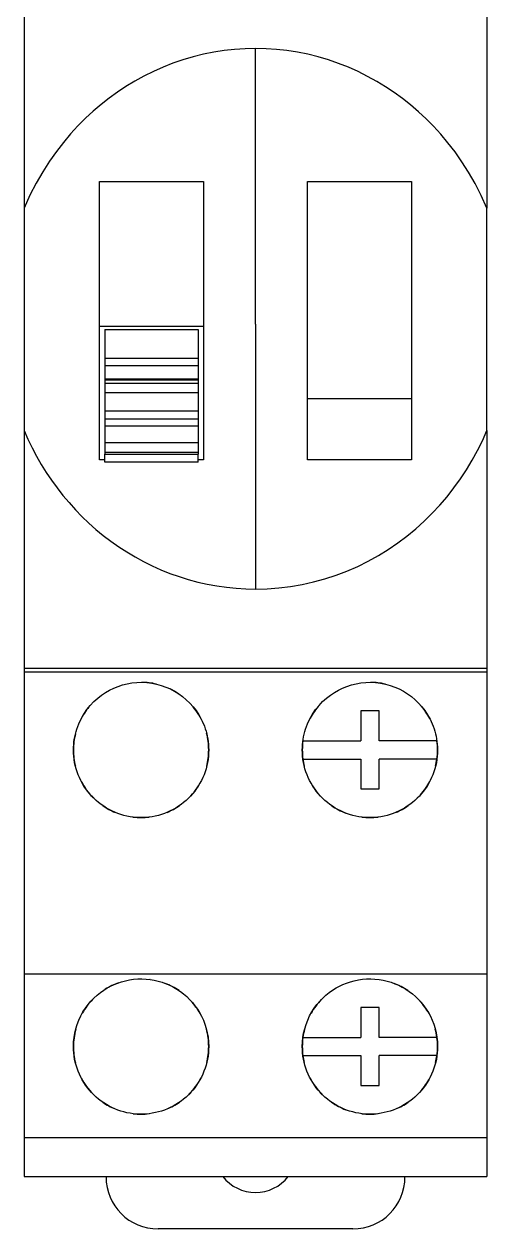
# Model space of a CAD drawing. Header units: millimetres. Extents: x 3609 to 5941, y 2453 to 3731.
# Drawn here: x 5881.61 to 5898.66, y 3348.14 to 3392.49 of the extents above; entities that cross this region are included whole.
import ezdxf

# ---------------------------------------------------------------- set-up
doc = ezdxf.new("R2010")
doc.units = ezdxf.units.MM

msp = doc.modelspace()

# ---------------------------------------------------------------- linework, layer by layer
for p, q in [((5881.61, 3393.686), (5881.61, 3385.717)), ((5898.658, 3393.686), (5898.658, 3385.717)), ((5887.836, 3391.286), (5887.461, 3391.176)), ((5888.217, 3391.38), (5887.836, 3391.286)), ((5888.599, 3391.457), (5888.217, 3391.38)), ((5888.983, 3391.517), (5888.599, 3391.457)), ((5889.366, 3391.559), (5888.983, 3391.517)), ((5889.749, 3391.584), (5889.366, 3391.559)), ((5890.134, 3391.593), (5889.749, 3391.584)), ((5890.521, 3391.584), (5890.134, 3391.593)), ((5890.134, 3381.444), (5890.134, 3391.593)), ((5890.907, 3391.559), (5890.521, 3391.584)), ((5891.292, 3391.516), (5890.907, 3391.559)), ((5891.678, 3391.456), (5891.292, 3391.516)), ((5892.062, 3391.378), (5891.678, 3391.456)), ((5892.445, 3391.283), (5892.062, 3391.378)), ((5892.822, 3391.171), (5892.445, 3391.283)), ((5886.728, 3390.906), (5886.372, 3390.749)), ((5887.091, 3391.049), (5886.728, 3390.906)), ((5887.461, 3391.176), (5887.091, 3391.049)), ((5893.194, 3391.043), (5892.822, 3391.171)), ((5893.558, 3390.899), (5893.194, 3391.043)), ((5893.915, 3390.74), (5893.558, 3390.899)), ((5885.689, 3390.392), (5885.362, 3390.194)), ((5886.026, 3390.577), (5885.689, 3390.392)), ((5886.372, 3390.749), (5886.026, 3390.577)), ((5894.262, 3390.567), (5893.915, 3390.74)), ((5894.6, 3390.38), (5894.262, 3390.567)), ((5894.927, 3390.181), (5894.6, 3390.38)), ((5885.046, 3389.985), (5884.741, 3389.764)), ((5885.362, 3390.194), (5885.046, 3389.985)), ((5895.244, 3389.97), (5894.927, 3390.181)), ((5895.55, 3389.748), (5895.244, 3389.97)), ((5884.444, 3389.531), (5884.155, 3389.285)), ((5884.741, 3389.764), (5884.444, 3389.531)), ((5895.846, 3389.513), (5895.55, 3389.748)), ((5896.134, 3389.266), (5895.846, 3389.513)), ((5883.873, 3389.024), (5883.596, 3388.747)), ((5884.155, 3389.285), (5883.873, 3389.024)), ((5896.415, 3389.004), (5896.134, 3389.266)), ((5896.69, 3388.727), (5896.415, 3389.004)), ((5883.596, 3388.747), (5883.326, 3388.452)), ((5896.96, 3388.432), (5896.69, 3388.727)), ((5883.059, 3388.137), (5882.799, 3387.801)), ((5883.326, 3388.452), (5883.059, 3388.137)), ((5897.224, 3388.118), (5896.96, 3388.432)), ((5897.483, 3387.782), (5897.224, 3388.118)), ((5882.799, 3387.801), (5882.544, 3387.44)), ((5897.736, 3387.423), (5897.483, 3387.782)), ((5882.544, 3387.44), (5882.295, 3387.052)), ((5897.982, 3387.038), (5897.736, 3387.423)), ((5882.295, 3387.052), (5882.055, 3386.636)), ((5898.219, 3386.626), (5897.982, 3387.038)), ((5882.055, 3386.636), (5881.826, 3386.191)), ((5884.388, 3376.447), (5884.388, 3386.695)), ((5884.388, 3386.695), (5888.219, 3386.695)), ((5888.219, 3386.695), (5888.219, 3376.447)), ((5892.049, 3376.447), (5892.049, 3386.695)), ((5892.049, 3386.695), (5895.88, 3386.695)), ((5895.88, 3386.695), (5895.88, 3376.447)), ((5898.445, 3386.185), (5898.219, 3386.626)), ((5881.826, 3386.191), (5881.61, 3385.717)), ((5898.658, 3385.717), (5898.445, 3386.185)), ((5881.61, 3385.717), (5881.61, 3377.524)), ((5898.658, 3377.524), (5898.658, 3385.717)), ((5884.388, 3381.365), (5888.219, 3381.365)), ((5884.579, 3381.247), (5888.027, 3381.247)), ((5884.579, 3381.247), (5884.579, 3381.204)), ((5884.579, 3381.204), (5884.579, 3381.161)), ((5884.579, 3381.161), (5884.579, 3381.118)), ((5884.579, 3381.118), (5884.579, 3381.075)), ((5884.579, 3381.075), (5884.579, 3381.032)), ((5884.579, 3381.032), (5884.579, 3380.989)), ((5888.027, 3381.247), (5888.027, 3381.204)), ((5888.027, 3381.204), (5888.027, 3381.161)), ((5888.027, 3381.161), (5888.027, 3381.118)), ((5888.027, 3381.118), (5888.027, 3381.075)), ((5888.027, 3381.075), (5888.027, 3381.032)), ((5888.027, 3381.032), (5888.027, 3380.989)), ((5890.134, 3381.444), (5890.134, 3371.691)), ((5884.579, 3380.989), (5884.579, 3380.947)), ((5884.579, 3380.947), (5884.579, 3380.905)), ((5884.579, 3380.905), (5884.579, 3380.863)), ((5884.579, 3380.863), (5884.579, 3380.822)), ((5884.579, 3380.822), (5884.579, 3380.782)), ((5884.579, 3380.782), (5884.579, 3380.743)), ((5884.579, 3380.743), (5884.579, 3380.704)), ((5884.579, 3380.704), (5884.579, 3380.666)), ((5884.579, 3380.666), (5884.579, 3380.629)), ((5884.579, 3380.629), (5884.579, 3380.594)), ((5884.579, 3380.594), (5884.579, 3380.559)), ((5888.027, 3380.989), (5888.027, 3380.947)), ((5888.027, 3380.947), (5888.027, 3380.905)), ((5888.027, 3380.905), (5888.027, 3380.863)), ((5888.027, 3380.863), (5888.027, 3380.822)), ((5888.027, 3380.822), (5888.027, 3380.782)), ((5888.027, 3380.782), (5888.027, 3380.743)), ((5888.027, 3380.743), (5888.027, 3380.704)), ((5888.027, 3380.704), (5888.027, 3380.666)), ((5888.027, 3380.666), (5888.027, 3380.629)), ((5888.027, 3380.629), (5888.027, 3380.594)), ((5888.027, 3380.594), (5888.027, 3380.559)), ((5884.579, 3380.559), (5884.579, 3380.525)), ((5884.579, 3380.525), (5884.579, 3380.493)), ((5884.579, 3380.493), (5884.579, 3380.462)), ((5884.579, 3380.462), (5884.579, 3380.433)), ((5884.579, 3380.433), (5884.579, 3380.405)), ((5884.579, 3380.405), (5884.579, 3380.378)), ((5884.579, 3380.378), (5884.579, 3380.353)), ((5884.579, 3380.353), (5884.579, 3380.33)), ((5884.579, 3380.33), (5884.579, 3380.308)), ((5884.579, 3380.308), (5884.579, 3380.288)), ((5884.579, 3380.288), (5884.579, 3380.27)), ((5884.579, 3380.27), (5884.579, 3380.254)), ((5884.579, 3380.254), (5884.579, 3380.239)), ((5884.579, 3380.239), (5884.579, 3380.226)), ((5884.579, 3380.226), (5884.579, 3380.215)), ((5884.579, 3380.215), (5884.579, 3380.207)), ((5884.579, 3380.207), (5884.579, 3380.2)), ((5884.579, 3380.2), (5884.579, 3380.195)), ((5884.579, 3380.195), (5888.027, 3380.195)), ((5884.579, 3380.195), (5884.579, 3379.926)), ((5888.027, 3380.559), (5888.027, 3380.525)), ((5888.027, 3380.525), (5888.027, 3380.493)), ((5888.027, 3380.493), (5888.027, 3380.462)), ((5888.027, 3380.462), (5888.027, 3380.433)), ((5888.027, 3380.433), (5888.027, 3380.405)), ((5888.027, 3380.405), (5888.027, 3380.378)), ((5888.027, 3380.378), (5888.027, 3380.353)), ((5888.027, 3380.353), (5888.027, 3380.33)), ((5888.027, 3380.33), (5888.027, 3380.308)), ((5888.027, 3380.308), (5888.027, 3380.288)), ((5888.027, 3380.288), (5888.027, 3380.27)), ((5888.027, 3380.27), (5888.027, 3380.254)), ((5888.027, 3380.254), (5888.027, 3380.239)), ((5888.027, 3380.239), (5888.027, 3380.226)), ((5888.027, 3380.226), (5888.027, 3380.215)), ((5888.027, 3380.215), (5888.027, 3380.207)), ((5888.027, 3380.207), (5888.027, 3380.2)), ((5888.027, 3380.2), (5888.027, 3380.195)), ((5888.027, 3380.195), (5888.027, 3379.926)), ((5884.579, 3379.926), (5888.027, 3379.926)), ((5884.579, 3379.926), (5884.579, 3379.426)), ((5888.027, 3379.926), (5888.027, 3379.426)), ((5884.579, 3379.426), (5884.579, 3379.394)), ((5884.579, 3379.426), (5888.027, 3379.426)), ((5884.579, 3379.394), (5884.579, 3379.392)), ((5884.579, 3379.394), (5888.027, 3379.394)), ((5884.579, 3379.392), (5884.579, 3379.39)), ((5884.579, 3379.39), (5884.579, 3379.387)), ((5884.579, 3379.387), (5884.579, 3379.384)), ((5884.579, 3379.384), (5884.579, 3379.38)), ((5884.579, 3379.38), (5884.579, 3379.376)), ((5884.579, 3379.376), (5884.579, 3379.371)), ((5884.579, 3379.371), (5884.579, 3379.365)), ((5884.579, 3379.365), (5884.579, 3379.359)), ((5884.579, 3379.359), (5884.579, 3379.352)), ((5884.579, 3379.352), (5884.579, 3379.345)), ((5884.579, 3379.345), (5884.579, 3379.338)), ((5884.579, 3379.338), (5884.579, 3379.33)), ((5884.579, 3379.33), (5884.579, 3379.321)), ((5884.579, 3379.321), (5884.579, 3379.312)), ((5884.579, 3379.312), (5884.579, 3379.303)), ((5884.579, 3379.303), (5884.579, 3379.293)), ((5884.579, 3379.293), (5884.579, 3379.283)), ((5884.579, 3379.283), (5884.579, 3379.272)), ((5884.579, 3379.272), (5884.579, 3379.256)), ((5884.579, 3379.272), (5888.027, 3379.272)), ((5884.579, 3379.256), (5884.579, 3379.238)), ((5888.027, 3379.426), (5888.027, 3379.394)), ((5888.027, 3379.394), (5888.027, 3379.392)), ((5888.027, 3379.392), (5888.027, 3379.39)), ((5888.027, 3379.39), (5888.027, 3379.387)), ((5888.027, 3379.387), (5888.027, 3379.384)), ((5888.027, 3379.384), (5888.027, 3379.38)), ((5888.027, 3379.38), (5888.027, 3379.376)), ((5888.027, 3379.376), (5888.027, 3379.371)), ((5888.027, 3379.371), (5888.027, 3379.365)), ((5888.027, 3379.365), (5888.027, 3379.359)), ((5888.027, 3379.359), (5888.027, 3379.352)), ((5888.027, 3379.352), (5888.027, 3379.345)), ((5888.027, 3379.345), (5888.027, 3379.338)), ((5888.027, 3379.338), (5888.027, 3379.33)), ((5888.027, 3379.33), (5888.027, 3379.321)), ((5888.027, 3379.321), (5888.027, 3379.312)), ((5888.027, 3379.312), (5888.027, 3379.303)), ((5888.027, 3379.303), (5888.027, 3379.293)), ((5888.027, 3379.293), (5888.027, 3379.283)), ((5888.027, 3379.283), (5888.027, 3379.272)), ((5888.027, 3379.272), (5888.027, 3379.256)), ((5888.027, 3379.256), (5888.027, 3379.238)), ((5884.579, 3379.238), (5884.579, 3379.22)), ((5884.579, 3379.22), (5884.579, 3379.202)), ((5884.579, 3379.202), (5884.579, 3379.183)), ((5884.579, 3379.183), (5884.579, 3379.163)), ((5884.579, 3379.163), (5884.579, 3379.143)), ((5884.579, 3379.143), (5884.579, 3379.124)), ((5884.579, 3379.124), (5884.579, 3379.104)), ((5884.579, 3379.104), (5884.579, 3379.084)), ((5884.579, 3379.084), (5884.579, 3379.064)), ((5884.579, 3379.064), (5884.579, 3379.045)), ((5884.579, 3379.045), (5884.579, 3379.026)), ((5884.579, 3379.026), (5884.579, 3379.007)), ((5884.579, 3379.007), (5884.579, 3378.988)), ((5884.579, 3378.988), (5884.579, 3378.971)), ((5884.579, 3378.971), (5884.579, 3378.954)), ((5884.579, 3378.954), (5884.579, 3378.937)), ((5884.579, 3378.937), (5884.579, 3378.922)), ((5884.579, 3378.922), (5884.579, 3378.258)), ((5884.579, 3378.922), (5888.027, 3378.922)), ((5888.027, 3379.238), (5888.027, 3379.22)), ((5888.027, 3379.22), (5888.027, 3379.202)), ((5888.027, 3379.202), (5888.027, 3379.183)), ((5888.027, 3379.183), (5888.027, 3379.163)), ((5888.027, 3379.163), (5888.027, 3379.143)), ((5888.027, 3379.143), (5888.027, 3379.124)), ((5888.027, 3379.124), (5888.027, 3379.104)), ((5888.027, 3379.104), (5888.027, 3379.084)), ((5888.027, 3379.084), (5888.027, 3379.064)), ((5888.027, 3379.064), (5888.027, 3379.045)), ((5888.027, 3379.045), (5888.027, 3379.026)), ((5888.027, 3379.026), (5888.027, 3379.007)), ((5888.027, 3379.007), (5888.027, 3378.988)), ((5888.027, 3378.988), (5888.027, 3378.971)), ((5888.027, 3378.971), (5888.027, 3378.954)), ((5888.027, 3378.954), (5888.027, 3378.937)), ((5888.027, 3378.937), (5888.027, 3378.922)), ((5888.027, 3378.922), (5888.027, 3378.258)), ((5895.88, 3378.698), (5892.049, 3378.698)), ((5884.579, 3378.258), (5884.579, 3377.961)), ((5884.579, 3378.258), (5888.027, 3378.258)), ((5884.579, 3377.961), (5884.579, 3377.942)), ((5884.579, 3377.961), (5888.027, 3377.961)), ((5884.579, 3377.942), (5884.579, 3377.922)), ((5884.579, 3377.922), (5884.579, 3377.903)), ((5888.027, 3378.258), (5888.027, 3377.961)), ((5888.027, 3377.961), (5888.027, 3377.942)), ((5888.027, 3377.942), (5888.027, 3377.922)), ((5888.027, 3377.922), (5888.027, 3377.903)), ((5881.61, 3377.524), (5881.61, 3368.777)), ((5881.61, 3377.524), (5881.752, 3377.205)), ((5884.579, 3377.903), (5884.579, 3377.884)), ((5884.579, 3377.884), (5884.579, 3377.866)), ((5884.579, 3377.866), (5884.579, 3377.848)), ((5884.579, 3377.848), (5884.579, 3377.831)), ((5884.579, 3377.831), (5884.579, 3377.815)), ((5884.579, 3377.815), (5884.579, 3377.8)), ((5884.579, 3377.8), (5884.579, 3377.785)), ((5884.579, 3377.785), (5884.579, 3377.772)), ((5884.579, 3377.772), (5884.579, 3377.759)), ((5884.579, 3377.759), (5884.579, 3377.748)), ((5884.579, 3377.748), (5884.579, 3377.738)), ((5884.579, 3377.738), (5884.579, 3377.729)), ((5884.579, 3377.729), (5884.579, 3377.721)), ((5884.579, 3377.721), (5884.579, 3377.714)), ((5884.579, 3377.714), (5884.579, 3377.709)), ((5884.579, 3377.709), (5884.579, 3377.705)), ((5884.579, 3377.705), (5884.579, 3377.085)), ((5884.579, 3377.705), (5888.027, 3377.705)), ((5888.027, 3377.903), (5888.027, 3377.884)), ((5888.027, 3377.884), (5888.027, 3377.866)), ((5888.027, 3377.866), (5888.027, 3377.848)), ((5888.027, 3377.848), (5888.027, 3377.831)), ((5888.027, 3377.831), (5888.027, 3377.815)), ((5888.027, 3377.815), (5888.027, 3377.8)), ((5888.027, 3377.8), (5888.027, 3377.785)), ((5888.027, 3377.785), (5888.027, 3377.772)), ((5888.027, 3377.772), (5888.027, 3377.759)), ((5888.027, 3377.759), (5888.027, 3377.748)), ((5888.027, 3377.748), (5888.027, 3377.738)), ((5888.027, 3377.738), (5888.027, 3377.729)), ((5888.027, 3377.729), (5888.027, 3377.721)), ((5888.027, 3377.721), (5888.027, 3377.714)), ((5888.027, 3377.714), (5888.027, 3377.709)), ((5888.027, 3377.709), (5888.027, 3377.705)), ((5888.027, 3377.705), (5888.027, 3377.085)), ((5898.49, 3377.152), (5898.658, 3377.524)), ((5898.658, 3377.524), (5898.658, 3368.777)), ((5881.752, 3377.205), (5881.905, 3376.892)), ((5884.579, 3377.085), (5884.579, 3377.067)), ((5884.579, 3377.085), (5888.027, 3377.085)), ((5884.579, 3377.067), (5884.579, 3377.049)), ((5884.579, 3377.049), (5884.579, 3377.03)), ((5884.579, 3377.03), (5884.579, 3377.011)), ((5888.027, 3377.085), (5888.027, 3377.067)), ((5888.027, 3377.067), (5888.027, 3377.049)), ((5888.027, 3377.049), (5888.027, 3377.03)), ((5888.027, 3377.03), (5888.027, 3377.011)), ((5898.309, 3376.787), (5898.49, 3377.152)), ((5881.905, 3376.892), (5882.068, 3376.584)), ((5882.068, 3376.584), (5882.242, 3376.282)), ((5884.579, 3377.011), (5884.579, 3376.992)), ((5884.579, 3376.992), (5884.579, 3376.972)), ((5884.579, 3376.972), (5884.579, 3376.952)), ((5884.579, 3376.952), (5884.579, 3376.933)), ((5884.579, 3376.933), (5884.579, 3376.913)), ((5884.579, 3376.913), (5884.579, 3376.893)), ((5884.579, 3376.893), (5884.579, 3376.874)), ((5884.579, 3376.874), (5884.579, 3376.854)), ((5884.579, 3376.854), (5884.579, 3376.836)), ((5884.579, 3376.836), (5884.579, 3376.817)), ((5884.579, 3376.817), (5884.579, 3376.8)), ((5884.579, 3376.8), (5884.579, 3376.783)), ((5884.579, 3376.783), (5884.579, 3376.766)), ((5884.579, 3376.766), (5884.579, 3376.751)), ((5884.579, 3376.751), (5884.579, 3376.737)), ((5884.579, 3376.737), (5884.579, 3376.728)), ((5884.579, 3376.737), (5888.027, 3376.737)), ((5884.579, 3376.728), (5884.579, 3376.719)), ((5884.579, 3376.719), (5884.579, 3376.711)), ((5884.579, 3376.711), (5884.579, 3376.703)), ((5884.579, 3376.703), (5884.579, 3376.696)), ((5884.579, 3376.696), (5884.579, 3376.69)), ((5884.579, 3376.69), (5884.579, 3376.684)), ((5884.579, 3376.684), (5884.579, 3376.678)), ((5884.579, 3376.678), (5884.579, 3376.673)), ((5884.579, 3376.673), (5884.579, 3376.669)), ((5884.579, 3376.669), (5884.579, 3376.665)), ((5884.579, 3376.665), (5884.579, 3376.662)), ((5884.579, 3376.662), (5884.579, 3376.659)), ((5884.579, 3376.659), (5884.579, 3376.657)), ((5884.579, 3376.657), (5884.579, 3376.656)), ((5884.579, 3376.656), (5884.579, 3376.655)), ((5884.579, 3376.655), (5884.579, 3376.654)), ((5884.579, 3376.359), (5884.579, 3376.654)), ((5884.579, 3376.654), (5885.01, 3376.654)), ((5885.01, 3376.654), (5885.441, 3376.654)), ((5885.441, 3376.654), (5885.872, 3376.654)), ((5885.872, 3376.654), (5886.303, 3376.654)), ((5886.303, 3376.654), (5886.734, 3376.654)), ((5886.734, 3376.654), (5887.165, 3376.654)), ((5887.165, 3376.654), (5887.596, 3376.654)), ((5887.596, 3376.654), (5888.027, 3376.654)), ((5888.027, 3377.011), (5888.027, 3376.992)), ((5888.027, 3376.992), (5888.027, 3376.972)), ((5888.027, 3376.972), (5888.027, 3376.952)), ((5888.027, 3376.952), (5888.027, 3376.933)), ((5888.027, 3376.933), (5888.027, 3376.913)), ((5888.027, 3376.913), (5888.027, 3376.893)), ((5888.027, 3376.893), (5888.027, 3376.874)), ((5888.027, 3376.874), (5888.027, 3376.854)), ((5888.027, 3376.854), (5888.027, 3376.836)), ((5888.027, 3376.836), (5888.027, 3376.817)), ((5888.027, 3376.817), (5888.027, 3376.8)), ((5888.027, 3376.8), (5888.027, 3376.783)), ((5888.027, 3376.783), (5888.027, 3376.766)), ((5888.027, 3376.766), (5888.027, 3376.751)), ((5888.027, 3376.751), (5888.027, 3376.737)), ((5888.027, 3376.737), (5888.027, 3376.728)), ((5888.027, 3376.728), (5888.027, 3376.719)), ((5888.027, 3376.719), (5888.027, 3376.711)), ((5888.027, 3376.711), (5888.027, 3376.703)), ((5888.027, 3376.703), (5888.027, 3376.696)), ((5888.027, 3376.696), (5888.027, 3376.69)), ((5888.027, 3376.69), (5888.027, 3376.684)), ((5888.027, 3376.684), (5888.027, 3376.678)), ((5888.027, 3376.678), (5888.027, 3376.673)), ((5888.027, 3376.673), (5888.027, 3376.669)), ((5888.027, 3376.669), (5888.027, 3376.665)), ((5888.027, 3376.665), (5888.027, 3376.662)), ((5888.027, 3376.662), (5888.027, 3376.659)), ((5888.027, 3376.659), (5888.027, 3376.657)), ((5888.027, 3376.657), (5888.027, 3376.656)), ((5888.027, 3376.656), (5888.027, 3376.655)), ((5888.027, 3376.655), (5888.027, 3376.654)), ((5888.027, 3376.359), (5888.027, 3376.654)), ((5898.113, 3376.431), (5898.309, 3376.787)), ((5882.242, 3376.282), (5882.427, 3375.986)), ((5884.579, 3376.447), (5884.388, 3376.447)), ((5888.027, 3376.359), (5884.579, 3376.359)), ((5888.219, 3376.447), (5888.027, 3376.447)), ((5895.88, 3376.447), (5892.049, 3376.447)), ((5897.904, 3376.083), (5898.113, 3376.431)), ((5882.427, 3375.986), (5882.621, 3375.697)), ((5897.441, 3375.414), (5897.68, 3375.744)), ((5897.68, 3375.744), (5897.904, 3376.083)), ((5882.621, 3375.697), (5882.826, 3375.415)), ((5882.826, 3375.415), (5883.041, 3375.14)), ((5897.189, 3375.093), (5897.441, 3375.414)), ((5883.041, 3375.14), (5883.265, 3374.873)), ((5883.265, 3374.873), (5883.5, 3374.613)), ((5896.923, 3374.782), (5897.189, 3375.093)), ((5883.5, 3374.613), (5883.743, 3374.363)), ((5896.347, 3374.191), (5896.642, 3374.481)), ((5896.642, 3374.481), (5896.923, 3374.782)), ((5883.743, 3374.363), (5883.996, 3374.121)), ((5883.996, 3374.121), (5884.258, 3373.889)), ((5896.037, 3373.912), (5896.347, 3374.191)), ((5884.258, 3373.889), (5884.529, 3373.665)), ((5884.529, 3373.665), (5884.808, 3373.452)), ((5895.376, 3373.392), (5895.714, 3373.645)), ((5895.714, 3373.645), (5896.037, 3373.912)), ((5884.808, 3373.452), (5885.096, 3373.249)), ((5885.096, 3373.249), (5885.392, 3373.057)), ((5885.392, 3373.057), (5885.696, 3372.876)), ((5894.661, 3372.927), (5895.025, 3373.152)), ((5895.025, 3373.152), (5895.376, 3373.392)), ((5885.696, 3372.876), (5886.007, 3372.706)), ((5886.007, 3372.706), (5886.325, 3372.548)), ((5893.899, 3372.527), (5894.285, 3372.719)), ((5894.285, 3372.719), (5894.661, 3372.927)), ((5886.325, 3372.548), (5886.65, 3372.402)), ((5886.65, 3372.402), (5886.982, 3372.27)), ((5886.982, 3372.27), (5887.318, 3372.15)), ((5887.318, 3372.15), (5887.66, 3372.043)), ((5892.689, 3372.067), (5893.1, 3372.201)), ((5893.1, 3372.201), (5893.503, 3372.355)), ((5893.503, 3372.355), (5893.899, 3372.527)), ((5887.66, 3372.043), (5888.006, 3371.95)), ((5888.006, 3371.95), (5888.355, 3371.871)), ((5888.355, 3371.871), (5888.708, 3371.806)), ((5888.708, 3371.806), (5889.063, 3371.756)), ((5889.063, 3371.756), (5889.419, 3371.719)), ((5889.419, 3371.719), (5889.776, 3371.698)), ((5890.566, 3371.701), (5890.996, 3371.733)), ((5890.996, 3371.733), (5891.425, 3371.785)), ((5891.425, 3371.785), (5891.851, 3371.859)), ((5891.851, 3371.859), (5892.273, 3371.953)), ((5892.273, 3371.953), (5892.689, 3372.067)), ((5889.776, 3371.698), (5890.134, 3371.691)), ((5890.134, 3371.691), (5890.566, 3371.701)), ((5881.61, 3368.777), (5881.61, 3368.642)), ((5881.61, 3368.777), (5898.658, 3368.777)), ((5881.61, 3368.642), (5881.61, 3366.726)), ((5881.61, 3368.642), (5898.658, 3368.642)), ((5898.658, 3368.777), (5898.658, 3368.642)), ((5898.658, 3368.642), (5898.658, 3366.726)), ((5885.073, 3368.11), (5885.237, 3368.163)), ((5885.237, 3368.163), (5885.408, 3368.205)), ((5885.408, 3368.205), (5885.585, 3368.236)), ((5885.585, 3368.236), (5885.767, 3368.254)), ((5885.767, 3368.254), (5885.95, 3368.259)), ((5885.95, 3368.259), (5886.132, 3368.25)), ((5886.132, 3368.25), (5886.312, 3368.228)), ((5886.312, 3368.228), (5886.49, 3368.193)), ((5886.49, 3368.193), (5886.664, 3368.145)), ((5893.501, 3368.11), (5893.665, 3368.163)), ((5893.665, 3368.163), (5893.836, 3368.205)), ((5893.836, 3368.205), (5894.013, 3368.236)), ((5894.013, 3368.236), (5894.195, 3368.254)), ((5894.195, 3368.254), (5894.378, 3368.259)), ((5894.378, 3368.259), (5894.56, 3368.25)), ((5894.56, 3368.25), (5894.74, 3368.228)), ((5894.74, 3368.228), (5894.917, 3368.193)), ((5894.917, 3368.193), (5895.092, 3368.145)), ((5884.321, 3367.676), (5884.466, 3367.79)), ((5884.466, 3367.79), (5884.613, 3367.888)), ((5884.613, 3367.888), (5884.762, 3367.974)), ((5884.762, 3367.974), (5884.915, 3368.047)), ((5884.915, 3368.047), (5885.073, 3368.11)), ((5886.664, 3368.145), (5886.834, 3368.085)), ((5886.834, 3368.085), (5886.998, 3368.013)), ((5886.998, 3368.013), (5887.155, 3367.931)), ((5887.155, 3367.931), (5887.305, 3367.838)), ((5887.305, 3367.838), (5887.448, 3367.735)), ((5887.448, 3367.735), (5887.585, 3367.62)), ((5892.748, 3367.676), (5892.894, 3367.79)), ((5892.894, 3367.79), (5893.041, 3367.888)), ((5893.041, 3367.888), (5893.19, 3367.974)), ((5893.19, 3367.974), (5893.343, 3368.047)), ((5893.343, 3368.047), (5893.501, 3368.11)), ((5895.092, 3368.145), (5895.262, 3368.085)), ((5895.262, 3368.085), (5895.426, 3368.013)), ((5895.426, 3368.013), (5895.583, 3367.931)), ((5895.583, 3367.931), (5895.733, 3367.838)), ((5895.733, 3367.838), (5895.876, 3367.735)), ((5895.876, 3367.735), (5896.013, 3367.62)), ((5883.922, 3367.255), (5884.046, 3367.408)), ((5884.046, 3367.408), (5884.18, 3367.549)), ((5884.18, 3367.549), (5884.321, 3367.676)), ((5887.585, 3367.62), (5887.714, 3367.495)), ((5887.714, 3367.495), (5887.835, 3367.36)), ((5887.835, 3367.36), (5887.946, 3367.217)), ((5892.35, 3367.255), (5892.474, 3367.408)), ((5892.474, 3367.408), (5892.607, 3367.549)), ((5892.607, 3367.549), (5892.748, 3367.676)), ((5896.013, 3367.62), (5896.142, 3367.495)), ((5896.142, 3367.495), (5896.263, 3367.36)), ((5896.263, 3367.36), (5896.374, 3367.217)), ((5883.622, 3366.726), (5883.709, 3366.913)), ((5883.709, 3366.913), (5883.809, 3367.089)), ((5883.809, 3367.089), (5883.922, 3367.255)), ((5887.946, 3367.217), (5888.047, 3367.064)), ((5888.047, 3367.064), (5888.138, 3366.9)), ((5888.138, 3366.9), (5888.218, 3366.726)), ((5892.05, 3366.726), (5892.136, 3366.913)), ((5892.136, 3366.913), (5892.237, 3367.089)), ((5892.237, 3367.089), (5892.35, 3367.255)), ((5894.013, 3367.205), (5894.013, 3366.104)), ((5894.683, 3367.205), (5894.013, 3367.205)), ((5894.683, 3366.104), (5894.683, 3367.205)), ((5896.374, 3367.217), (5896.475, 3367.064)), ((5896.475, 3367.064), (5896.566, 3366.9)), ((5896.566, 3366.9), (5896.646, 3366.726)), ((5881.61, 3366.726), (5881.61, 3357.532)), ((5883.499, 3366.35), (5883.524, 3366.446)), ((5883.524, 3366.446), (5883.553, 3366.54)), ((5883.553, 3366.54), (5883.586, 3366.634)), ((5883.586, 3366.634), (5883.622, 3366.726)), ((5888.218, 3366.726), (5888.253, 3366.64)), ((5888.253, 3366.64), (5888.284, 3366.551)), ((5888.284, 3366.551), (5888.312, 3366.46)), ((5888.312, 3366.46), (5888.337, 3366.367)), ((5891.927, 3366.35), (5891.952, 3366.446)), ((5891.952, 3366.446), (5891.981, 3366.54)), ((5891.981, 3366.54), (5892.014, 3366.634)), ((5892.014, 3366.634), (5892.05, 3366.726)), ((5896.646, 3366.726), (5896.68, 3366.64)), ((5896.68, 3366.64), (5896.712, 3366.551)), ((5896.712, 3366.551), (5896.74, 3366.46)), ((5896.74, 3366.46), (5896.765, 3366.367)), ((5898.658, 3366.726), (5898.658, 3357.532)), ((5883.432, 3365.867), (5883.438, 3365.965)), ((5883.438, 3365.965), (5883.447, 3366.062)), ((5883.447, 3366.062), (5883.46, 3366.159)), ((5883.46, 3366.159), (5883.478, 3366.255)), ((5883.478, 3366.255), (5883.499, 3366.35)), ((5888.337, 3366.367), (5888.359, 3366.272)), ((5888.359, 3366.272), (5888.377, 3366.175)), ((5888.377, 3366.175), (5888.391, 3366.077)), ((5888.391, 3366.077), (5888.402, 3365.976)), ((5888.402, 3365.976), (5888.408, 3365.873)), ((5891.86, 3365.867), (5891.865, 3365.965)), ((5891.865, 3365.965), (5891.875, 3366.062)), ((5891.875, 3366.062), (5891.888, 3366.159)), ((5891.881, 3366.104), (5894.013, 3366.104)), ((5891.888, 3366.159), (5891.906, 3366.255)), ((5891.906, 3366.255), (5891.927, 3366.35)), ((5896.815, 3366.104), (5894.683, 3366.104)), ((5896.765, 3366.367), (5896.787, 3366.272)), ((5896.787, 3366.272), (5896.805, 3366.175)), ((5896.805, 3366.175), (5896.819, 3366.077)), ((5896.819, 3366.077), (5896.829, 3365.976)), ((5896.829, 3365.976), (5896.836, 3365.873)), ((5883.43, 3365.769), (5883.432, 3365.867)), ((5883.433, 3365.651), (5883.43, 3365.769)), ((5883.441, 3365.535), (5883.433, 3365.651)), ((5883.454, 3365.42), (5883.441, 3365.535)), ((5888.399, 3365.535), (5888.386, 3365.42)), ((5888.407, 3365.651), (5888.399, 3365.535)), ((5888.41, 3365.769), (5888.407, 3365.651)), ((5888.408, 3365.873), (5888.41, 3365.769)), ((5891.858, 3365.769), (5891.86, 3365.867)), ((5891.861, 3365.651), (5891.858, 3365.769)), ((5891.869, 3365.535), (5891.861, 3365.651)), ((5891.882, 3365.42), (5891.869, 3365.535)), ((5896.827, 3365.535), (5896.814, 3365.42)), ((5896.835, 3365.651), (5896.827, 3365.535)), ((5896.838, 3365.769), (5896.835, 3365.651)), ((5896.836, 3365.873), (5896.838, 3365.769)), ((5883.473, 3365.306), (5883.454, 3365.42)), ((5883.498, 3365.192), (5883.473, 3365.306)), ((5883.527, 3365.08), (5883.498, 3365.192)), ((5883.563, 3364.968), (5883.527, 3365.08)), ((5888.313, 3365.08), (5888.278, 3364.969)), ((5888.343, 3365.192), (5888.313, 3365.08)), ((5888.367, 3365.306), (5888.343, 3365.192)), ((5888.386, 3365.42), (5888.367, 3365.306)), ((5891.881, 3365.433), (5894.013, 3365.433)), ((5891.901, 3365.306), (5891.882, 3365.42)), ((5891.925, 3365.192), (5891.901, 3365.306)), ((5891.955, 3365.08), (5891.925, 3365.192)), ((5891.99, 3364.968), (5891.955, 3365.08)), ((5894.013, 3365.433), (5894.013, 3364.332)), ((5896.815, 3365.433), (5894.683, 3365.433)), ((5894.683, 3364.332), (5894.683, 3365.433)), ((5896.741, 3365.08), (5896.706, 3364.969)), ((5896.77, 3365.192), (5896.741, 3365.08)), ((5896.795, 3365.306), (5896.77, 3365.192)), ((5896.814, 3365.42), (5896.795, 3365.306)), ((5883.603, 3364.858), (5883.563, 3364.968)), ((5883.648, 3364.75), (5883.603, 3364.858)), ((5883.698, 3364.644), (5883.648, 3364.75)), ((5883.753, 3364.541), (5883.698, 3364.644)), ((5888.142, 3364.645), (5888.087, 3364.542)), ((5888.192, 3364.751), (5888.142, 3364.645)), ((5888.238, 3364.859), (5888.192, 3364.751)), ((5888.278, 3364.969), (5888.238, 3364.859)), ((5892.031, 3364.858), (5891.99, 3364.968)), ((5892.076, 3364.75), (5892.031, 3364.858)), ((5892.126, 3364.644), (5892.076, 3364.75)), ((5892.181, 3364.541), (5892.126, 3364.644)), ((5896.57, 3364.645), (5896.515, 3364.542)), ((5896.62, 3364.751), (5896.57, 3364.645)), ((5896.665, 3364.859), (5896.62, 3364.751)), ((5896.706, 3364.969), (5896.665, 3364.859)), ((5883.813, 3364.441), (5883.753, 3364.541)), ((5883.877, 3364.344), (5883.813, 3364.441)), ((5883.946, 3364.251), (5883.877, 3364.344)), ((5884.019, 3364.16), (5883.946, 3364.251)), ((5887.894, 3364.251), (5887.821, 3364.16)), ((5887.963, 3364.345), (5887.894, 3364.251)), ((5888.027, 3364.442), (5887.963, 3364.345)), ((5888.087, 3364.542), (5888.027, 3364.442)), ((5892.241, 3364.441), (5892.181, 3364.541)), ((5892.305, 3364.344), (5892.241, 3364.441)), ((5892.374, 3364.251), (5892.305, 3364.344)), ((5892.447, 3364.16), (5892.374, 3364.251)), ((5894.013, 3364.332), (5894.683, 3364.332)), ((5896.322, 3364.251), (5896.249, 3364.16)), ((5896.391, 3364.345), (5896.322, 3364.251)), ((5896.455, 3364.442), (5896.391, 3364.345)), ((5896.515, 3364.542), (5896.455, 3364.442)), ((5884.097, 3364.073), (5884.019, 3364.16)), ((5884.179, 3363.989), (5884.097, 3364.073)), ((5884.265, 3363.909), (5884.179, 3363.989)), ((5884.355, 3363.833), (5884.265, 3363.909)), ((5884.448, 3363.761), (5884.355, 3363.833)), ((5884.543, 3363.694), (5884.448, 3363.761)), ((5887.393, 3363.761), (5887.298, 3363.694)), ((5887.486, 3363.833), (5887.393, 3363.761)), ((5887.575, 3363.909), (5887.486, 3363.833)), ((5887.661, 3363.989), (5887.575, 3363.909)), ((5887.743, 3364.073), (5887.661, 3363.989)), ((5887.821, 3364.16), (5887.743, 3364.073)), ((5892.525, 3364.073), (5892.447, 3364.16)), ((5892.607, 3363.989), (5892.525, 3364.073)), ((5892.693, 3363.909), (5892.607, 3363.989)), ((5892.783, 3363.833), (5892.693, 3363.909)), ((5892.875, 3363.761), (5892.783, 3363.833)), ((5892.971, 3363.694), (5892.875, 3363.761)), ((5895.821, 3363.761), (5895.725, 3363.694)), ((5895.914, 3363.833), (5895.821, 3363.761)), ((5896.003, 3363.909), (5895.914, 3363.833)), ((5896.089, 3363.989), (5896.003, 3363.909)), ((5896.171, 3364.073), (5896.089, 3363.989)), ((5896.249, 3364.16), (5896.171, 3364.073)), ((5884.642, 3363.632), (5884.543, 3363.694)), ((5884.627, 3363.64), (5884.627, 3363.641)), ((5884.742, 3363.574), (5884.642, 3363.632)), ((5884.846, 3363.522), (5884.742, 3363.574)), ((5884.952, 3363.474), (5884.846, 3363.522)), ((5885.061, 3363.432), (5884.952, 3363.474)), ((5885.172, 3363.394), (5885.061, 3363.432)), ((5885.285, 3363.361), (5885.172, 3363.394)), ((5885.399, 3363.334), (5885.285, 3363.361)), ((5885.515, 3363.312), (5885.399, 3363.334)), ((5885.631, 3363.295), (5885.515, 3363.312)), ((5885.747, 3363.284), (5885.631, 3363.295)), ((5885.863, 3363.279), (5885.747, 3363.284)), ((5885.979, 3363.279), (5885.863, 3363.279)), ((5886.095, 3363.284), (5885.979, 3363.279)), ((5886.21, 3363.296), (5886.095, 3363.284)), ((5886.326, 3363.312), (5886.21, 3363.296)), ((5886.442, 3363.334), (5886.326, 3363.312)), ((5886.556, 3363.362), (5886.442, 3363.334)), ((5886.669, 3363.394), (5886.556, 3363.362)), ((5886.78, 3363.432), (5886.669, 3363.394)), ((5886.889, 3363.475), (5886.78, 3363.432)), ((5886.995, 3363.522), (5886.889, 3363.475)), ((5887.098, 3363.575), (5886.995, 3363.522)), ((5887.199, 3363.632), (5887.098, 3363.575)), ((5887.298, 3363.694), (5887.199, 3363.632)), ((5893.069, 3363.632), (5892.971, 3363.694)), ((5893.17, 3363.574), (5893.069, 3363.632)), ((5893.274, 3363.522), (5893.17, 3363.574)), ((5893.38, 3363.474), (5893.274, 3363.522)), ((5893.489, 3363.432), (5893.38, 3363.474)), ((5893.6, 3363.394), (5893.489, 3363.432)), ((5893.713, 3363.361), (5893.6, 3363.394)), ((5893.827, 3363.334), (5893.713, 3363.361)), ((5893.943, 3363.312), (5893.827, 3363.334)), ((5894.059, 3363.295), (5893.943, 3363.312)), ((5894.175, 3363.284), (5894.059, 3363.295)), ((5894.29, 3363.279), (5894.175, 3363.284)), ((5894.406, 3363.279), (5894.29, 3363.279)), ((5894.522, 3363.284), (5894.406, 3363.279)), ((5894.638, 3363.296), (5894.522, 3363.284)), ((5894.754, 3363.312), (5894.638, 3363.296)), ((5894.869, 3363.334), (5894.754, 3363.312)), ((5894.984, 3363.362), (5894.869, 3363.334)), ((5895.097, 3363.394), (5894.984, 3363.362)), ((5895.208, 3363.432), (5895.097, 3363.394)), ((5895.317, 3363.475), (5895.208, 3363.432)), ((5895.423, 3363.522), (5895.317, 3363.475)), ((5895.526, 3363.575), (5895.423, 3363.522)), ((5895.627, 3363.632), (5895.526, 3363.575)), ((5895.725, 3363.694), (5895.627, 3363.632)), ((5895.641, 3363.641), (5895.641, 3363.64)), ((5881.61, 3357.532), (5898.658, 3357.532)), ((5881.61, 3357.532), (5881.61, 3351.499)), ((5898.658, 3357.532), (5898.658, 3351.499)), ((5884.672, 3357.006), (5884.799, 3357.075)), ((5884.799, 3357.075), (5884.928, 3357.136)), ((5884.928, 3357.136), (5885.062, 3357.189)), ((5885.062, 3357.189), (5885.202, 3357.234)), ((5885.202, 3357.234), (5885.346, 3357.273)), ((5885.346, 3357.273), (5885.495, 3357.304)), ((5885.495, 3357.304), (5885.646, 3357.326)), ((5885.646, 3357.326), (5885.798, 3357.338)), ((5885.798, 3357.338), (5885.951, 3357.341)), ((5885.951, 3357.341), (5886.103, 3357.334)), ((5886.103, 3357.334), (5886.255, 3357.318)), ((5886.255, 3357.318), (5886.406, 3357.293)), ((5886.406, 3357.293), (5886.554, 3357.258)), ((5886.554, 3357.258), (5886.7, 3357.215)), ((5886.7, 3357.215), (5886.842, 3357.164)), ((5886.842, 3357.164), (5886.98, 3357.104)), ((5886.98, 3357.104), (5887.113, 3357.037)), ((5893.1, 3357.006), (5893.227, 3357.075)), ((5893.227, 3357.075), (5893.356, 3357.136)), ((5893.356, 3357.136), (5893.49, 3357.189)), ((5893.49, 3357.189), (5893.629, 3357.234)), ((5893.629, 3357.234), (5893.774, 3357.273)), ((5893.774, 3357.273), (5893.923, 3357.304)), ((5893.923, 3357.304), (5894.073, 3357.326)), ((5894.073, 3357.326), (5894.226, 3357.338)), ((5894.226, 3357.338), (5894.378, 3357.341)), ((5894.378, 3357.341), (5894.531, 3357.334)), ((5894.531, 3357.334), (5894.683, 3357.318)), ((5894.683, 3357.318), (5894.834, 3357.293)), ((5894.834, 3357.293), (5894.982, 3357.258)), ((5894.982, 3357.258), (5895.128, 3357.215)), ((5895.128, 3357.215), (5895.27, 3357.164)), ((5895.27, 3357.164), (5895.408, 3357.104)), ((5895.408, 3357.104), (5895.541, 3357.037)), ((5884.071, 3356.519), (5884.183, 3356.635)), ((5884.183, 3356.635), (5884.301, 3356.741)), ((5884.301, 3356.741), (5884.422, 3356.839)), ((5884.422, 3356.839), (5884.547, 3356.928)), ((5884.547, 3356.928), (5884.672, 3357.006)), ((5887.113, 3357.037), (5887.242, 3356.961)), ((5887.242, 3356.961), (5887.366, 3356.878)), ((5887.366, 3356.878), (5887.485, 3356.787)), ((5887.485, 3356.787), (5887.599, 3356.689)), ((5887.599, 3356.689), (5887.708, 3356.584)), ((5892.499, 3356.519), (5892.611, 3356.635)), ((5892.611, 3356.635), (5892.728, 3356.741)), ((5892.728, 3356.741), (5892.85, 3356.839)), ((5892.85, 3356.839), (5892.975, 3356.928)), ((5892.975, 3356.928), (5893.1, 3357.006)), ((5895.541, 3357.037), (5895.67, 3356.961)), ((5895.67, 3356.961), (5895.794, 3356.878)), ((5895.794, 3356.878), (5895.913, 3356.787)), ((5895.913, 3356.787), (5896.027, 3356.689)), ((5896.027, 3356.689), (5896.135, 3356.584)), ((5883.779, 3356.123), (5883.869, 3356.263)), ((5883.869, 3356.263), (5883.966, 3356.395)), ((5883.966, 3356.395), (5884.071, 3356.519)), ((5887.708, 3356.584), (5887.809, 3356.473)), ((5887.809, 3356.473), (5887.905, 3356.355)), ((5887.905, 3356.355), (5887.993, 3356.231)), ((5887.993, 3356.231), (5888.074, 3356.1)), ((5892.207, 3356.123), (5892.296, 3356.263)), ((5892.296, 3356.263), (5892.394, 3356.395)), ((5892.394, 3356.395), (5892.499, 3356.519)), ((5894.013, 3356.287), (5894.013, 3355.186)), ((5894.683, 3356.287), (5894.013, 3356.287)), ((5894.683, 3355.186), (5894.683, 3356.287)), ((5896.135, 3356.584), (5896.237, 3356.473)), ((5896.237, 3356.473), (5896.333, 3356.355)), ((5896.333, 3356.355), (5896.421, 3356.231)), ((5896.421, 3356.231), (5896.502, 3356.1)), ((5883.568, 3355.666), (5883.628, 3355.823)), ((5883.628, 3355.823), (5883.699, 3355.976)), ((5883.699, 3355.976), (5883.779, 3356.123)), ((5888.074, 3356.1), (5888.148, 3355.963)), ((5888.148, 3355.963), (5888.214, 3355.819)), ((5888.214, 3355.819), (5888.271, 3355.67)), ((5891.996, 3355.666), (5892.056, 3355.823)), ((5892.056, 3355.823), (5892.127, 3355.976)), ((5892.127, 3355.976), (5892.207, 3356.123)), ((5896.502, 3356.1), (5896.576, 3355.963)), ((5896.576, 3355.963), (5896.642, 3355.819)), ((5896.642, 3355.819), (5896.699, 3355.67)), ((5883.452, 3355.182), (5883.479, 3355.345)), ((5883.479, 3355.345), (5883.518, 3355.506)), ((5883.518, 3355.506), (5883.568, 3355.666)), ((5888.271, 3355.67), (5888.32, 3355.516)), ((5888.32, 3355.516), (5888.358, 3355.357)), ((5888.358, 3355.357), (5888.387, 3355.193)), ((5891.88, 3355.182), (5891.907, 3355.345)), ((5891.907, 3355.345), (5891.946, 3355.506)), ((5891.946, 3355.506), (5891.996, 3355.666)), ((5896.699, 3355.67), (5896.747, 3355.516)), ((5896.747, 3355.516), (5896.786, 3355.357)), ((5896.786, 3355.357), (5896.814, 3355.193)), ((5883.43, 3354.851), (5883.435, 3355.018)), ((5883.435, 3355.018), (5883.452, 3355.182)), ((5888.387, 3355.193), (5888.404, 3355.025)), ((5888.404, 3355.025), (5888.41, 3354.851)), ((5891.858, 3354.851), (5891.863, 3355.018)), ((5891.863, 3355.018), (5891.88, 3355.182)), ((5891.881, 3355.186), (5894.013, 3355.186)), ((5896.815, 3355.186), (5894.683, 3355.186)), ((5896.814, 3355.193), (5896.832, 3355.025)), ((5896.832, 3355.025), (5896.838, 3354.851)), ((5883.433, 3354.733), (5883.43, 3354.851)), ((5883.441, 3354.617), (5883.433, 3354.733)), ((5883.454, 3354.502), (5883.441, 3354.617)), ((5883.473, 3354.388), (5883.454, 3354.502)), ((5888.386, 3354.502), (5888.367, 3354.388)), ((5888.399, 3354.617), (5888.386, 3354.502)), ((5888.407, 3354.733), (5888.399, 3354.617)), ((5888.41, 3354.851), (5888.407, 3354.733)), ((5891.861, 3354.733), (5891.858, 3354.851)), ((5891.869, 3354.617), (5891.861, 3354.733)), ((5891.882, 3354.502), (5891.869, 3354.617)), ((5891.881, 3354.516), (5894.013, 3354.516)), ((5891.901, 3354.388), (5891.882, 3354.502)), ((5894.013, 3354.516), (5894.013, 3353.414)), ((5896.815, 3354.516), (5894.683, 3354.516)), ((5894.683, 3353.414), (5894.683, 3354.516)), ((5896.814, 3354.502), (5896.795, 3354.388)), ((5896.827, 3354.617), (5896.814, 3354.502)), ((5896.835, 3354.733), (5896.827, 3354.617)), ((5896.838, 3354.851), (5896.835, 3354.733)), ((5883.498, 3354.275), (5883.473, 3354.388)), ((5883.527, 3354.162), (5883.498, 3354.275)), ((5883.562, 3354.051), (5883.527, 3354.162)), ((5883.603, 3353.941), (5883.562, 3354.051)), ((5888.278, 3354.051), (5888.237, 3353.941)), ((5888.313, 3354.162), (5888.278, 3354.051)), ((5888.343, 3354.275), (5888.313, 3354.162)), ((5888.367, 3354.388), (5888.343, 3354.275)), ((5891.925, 3354.275), (5891.901, 3354.388)), ((5891.955, 3354.162), (5891.925, 3354.275)), ((5891.99, 3354.051), (5891.955, 3354.162)), ((5892.03, 3353.941), (5891.99, 3354.051)), ((5896.706, 3354.051), (5896.665, 3353.941)), ((5896.741, 3354.162), (5896.706, 3354.051)), ((5896.77, 3354.275), (5896.741, 3354.162)), ((5896.795, 3354.388), (5896.77, 3354.275)), ((5883.648, 3353.833), (5883.603, 3353.941)), ((5883.698, 3353.727), (5883.648, 3353.833)), ((5883.753, 3353.624), (5883.698, 3353.727)), ((5883.813, 3353.524), (5883.753, 3353.624)), ((5883.877, 3353.427), (5883.813, 3353.524)), ((5888.027, 3353.524), (5887.963, 3353.427)), ((5888.087, 3353.624), (5888.027, 3353.524)), ((5888.142, 3353.727), (5888.087, 3353.624)), ((5888.192, 3353.832), (5888.142, 3353.727)), ((5888.237, 3353.941), (5888.192, 3353.832)), ((5892.076, 3353.833), (5892.03, 3353.941)), ((5892.126, 3353.727), (5892.076, 3353.833)), ((5892.181, 3353.624), (5892.126, 3353.727)), ((5892.24, 3353.524), (5892.181, 3353.624)), ((5892.305, 3353.427), (5892.24, 3353.524)), ((5896.455, 3353.524), (5896.391, 3353.427)), ((5896.515, 3353.624), (5896.455, 3353.524)), ((5896.57, 3353.727), (5896.515, 3353.624)), ((5896.62, 3353.832), (5896.57, 3353.727)), ((5896.665, 3353.941), (5896.62, 3353.832)), ((5883.946, 3353.333), (5883.877, 3353.427)), ((5884.019, 3353.242), (5883.946, 3353.333)), ((5884.097, 3353.155), (5884.019, 3353.242)), ((5884.179, 3353.071), (5884.097, 3353.155)), ((5887.743, 3353.155), (5887.661, 3353.071)), ((5887.821, 3353.242), (5887.743, 3353.155)), ((5887.894, 3353.333), (5887.821, 3353.242)), ((5887.963, 3353.427), (5887.894, 3353.333)), ((5892.374, 3353.333), (5892.305, 3353.427)), ((5892.447, 3353.242), (5892.374, 3353.333)), ((5892.525, 3353.155), (5892.447, 3353.242)), ((5892.607, 3353.071), (5892.525, 3353.155)), ((5894.013, 3353.414), (5894.683, 3353.414)), ((5896.171, 3353.155), (5896.089, 3353.071)), ((5896.249, 3353.242), (5896.171, 3353.155)), ((5896.322, 3353.333), (5896.249, 3353.242)), ((5896.391, 3353.427), (5896.322, 3353.333)), ((5884.265, 3352.991), (5884.179, 3353.071)), ((5884.354, 3352.915), (5884.265, 3352.991)), ((5884.447, 3352.844), (5884.354, 3352.915)), ((5884.542, 3352.777), (5884.447, 3352.844)), ((5884.64, 3352.714), (5884.542, 3352.777)), ((5884.741, 3352.657), (5884.64, 3352.714)), ((5884.845, 3352.604), (5884.741, 3352.657)), ((5887.098, 3352.657), (5886.995, 3352.604)), ((5887.199, 3352.714), (5887.098, 3352.657)), ((5887.297, 3352.776), (5887.199, 3352.714)), ((5887.393, 3352.843), (5887.297, 3352.776)), ((5887.486, 3352.915), (5887.393, 3352.843)), ((5887.575, 3352.991), (5887.486, 3352.915)), ((5887.661, 3353.071), (5887.575, 3352.991)), ((5892.692, 3352.991), (5892.607, 3353.071)), ((5892.782, 3352.915), (5892.692, 3352.991)), ((5892.874, 3352.844), (5892.782, 3352.915)), ((5892.97, 3352.777), (5892.874, 3352.844)), ((5893.068, 3352.714), (5892.97, 3352.777)), ((5893.169, 3352.657), (5893.068, 3352.714)), ((5893.273, 3352.604), (5893.169, 3352.657)), ((5895.526, 3352.657), (5895.423, 3352.604)), ((5895.627, 3352.714), (5895.526, 3352.657)), ((5895.725, 3352.776), (5895.627, 3352.714)), ((5895.821, 3352.843), (5895.725, 3352.776)), ((5895.914, 3352.915), (5895.821, 3352.843)), ((5896.003, 3352.991), (5895.914, 3352.915)), ((5896.089, 3353.071), (5896.003, 3352.991)), ((5884.951, 3352.557), (5884.845, 3352.604)), ((5885.061, 3352.514), (5884.951, 3352.557)), ((5885.172, 3352.476), (5885.061, 3352.514)), ((5885.286, 3352.443), (5885.172, 3352.476)), ((5885.401, 3352.416), (5885.286, 3352.443)), ((5885.517, 3352.394), (5885.401, 3352.416)), ((5885.634, 3352.377), (5885.517, 3352.394)), ((5885.75, 3352.366), (5885.634, 3352.377)), ((5885.867, 3352.361), (5885.75, 3352.366)), ((5885.983, 3352.361), (5885.867, 3352.361)), ((5886.099, 3352.367), (5885.983, 3352.361)), ((5886.215, 3352.378), (5886.099, 3352.367)), ((5886.331, 3352.395), (5886.215, 3352.378)), ((5886.445, 3352.417), (5886.331, 3352.395)), ((5886.559, 3352.444), (5886.445, 3352.417)), ((5886.671, 3352.477), (5886.559, 3352.444)), ((5886.781, 3352.514), (5886.671, 3352.477)), ((5886.889, 3352.557), (5886.781, 3352.514)), ((5886.995, 3352.604), (5886.889, 3352.557)), ((5893.379, 3352.557), (5893.273, 3352.604)), ((5893.488, 3352.514), (5893.379, 3352.557)), ((5893.6, 3352.476), (5893.488, 3352.514)), ((5893.714, 3352.443), (5893.6, 3352.476)), ((5893.829, 3352.416), (5893.714, 3352.443)), ((5893.945, 3352.394), (5893.829, 3352.416)), ((5894.062, 3352.377), (5893.945, 3352.394)), ((5894.178, 3352.366), (5894.062, 3352.377)), ((5894.295, 3352.361), (5894.178, 3352.366)), ((5894.411, 3352.361), (5894.295, 3352.361)), ((5894.527, 3352.367), (5894.411, 3352.361)), ((5894.643, 3352.378), (5894.527, 3352.367)), ((5894.758, 3352.395), (5894.643, 3352.378)), ((5894.873, 3352.417), (5894.758, 3352.395)), ((5894.987, 3352.444), (5894.873, 3352.417)), ((5895.099, 3352.477), (5894.987, 3352.444)), ((5895.209, 3352.514), (5895.099, 3352.477)), ((5895.317, 3352.557), (5895.209, 3352.514)), ((5895.423, 3352.604), (5895.317, 3352.557)), ((5881.61, 3351.499), (5881.61, 3350.062)), ((5881.61, 3351.499), (5898.658, 3351.499)), ((5898.658, 3351.499), (5898.658, 3350.062)), ((5881.61, 3350.062), (5898.658, 3350.062)), ((5884.627, 3350.053), (5884.627, 3350.062)), ((5895.641, 3350.062), (5895.641, 3350.053)), ((5893.725, 3348.137), (5886.543, 3348.137))]:
    msp.add_line(p, q)
for centre, radius, start, end in [((5885.92, 3365.769), 2.49, 76.9754, 89.3555), ((5894.348, 3365.769), 2.49, 76.9754, 89.3555), ((5885.92, 3365.769), 2.49, 56.25, 64.6332), ((5885.92, 3365.769), 2.49, 138.826, 152.0311), ((5885.92, 3365.769), 2.49, 22.6199, 39.7336), ((5894.348, 3365.769), 2.49, 138.3534, 152.0311), ((5894.348, 3365.769), 2.49, 27.7065, 40.265), ((5885.92, 3365.769), 2.49, 0, 14.3658), ((5885.92, 3365.769), 2.49, 166.0849, 180), ((5894.348, 3365.769), 2.49, 172.2636, 180), ((5894.348, 3365.769), 2.49, 0, 7.7364), ((5885.92, 3365.769), 2.49, 180, 193.7912), ((5885.92, 3365.769), 2.49, 346.2084, 0), ((5894.348, 3365.769), 2.49, 180, 187.7364), ((5894.348, 3365.769), 2.49, 352.2636, 0), ((5894.348, 3365.769), 2.49, 187.7364, 193.7912), ((5894.348, 3365.769), 2.49, 346.2084, 352.2636), ((5885.92, 3365.769), 2.49, 207.6694, 224.9622), ((5885.92, 3365.769), 2.49, 315.0445, 332.3245), ((5894.348, 3365.769), 2.49, 207.6694, 224.9622), ((5894.348, 3365.769), 2.49, 318.5178, 332.3245), ((5885.92, 3365.769), 2.49, 235.3984, 247.4599), ((5885.92, 3365.769), 2.49, 263.1195, 276.9025), ((5885.92, 3365.769), 2.49, 292.5551, 304.6205), ((5894.348, 3365.769), 2.49, 235.3984, 249.1948), ((5894.348, 3365.769), 2.49, 263.1195, 276.9025), ((5894.348, 3365.769), 2.49, 292.5551, 304.6205), ((5885.92, 3354.851), 2.49, 109.381, 122.1547), ((5885.92, 3354.851), 2.49, 82.3746, 82.5308), ((5885.92, 3354.851), 2.49, 55.8551, 69.093), ((5894.348, 3354.851), 2.49, 55.8551, 69.093), ((5885.92, 3354.851), 2.49, 135.9462, 150.4648), ((5885.92, 3354.851), 2.49, 29.0166, 42.5094), ((5894.348, 3354.851), 2.49, 135.9462, 150.4648), ((5894.348, 3354.851), 2.49, 29.0166, 42.5094), ((5885.92, 3354.851), 2.49, 165.3369, 180), ((5885.92, 3354.851), 2.49, 0, 14.9187), ((5894.348, 3354.851), 2.49, 165.3369, 172.2636), ((5894.348, 3354.851), 2.49, 7.7364, 14.9187), ((5894.348, 3354.851), 2.49, 172.2636, 180), ((5894.348, 3354.851), 2.49, 0, 7.7364), ((5885.92, 3354.851), 2.49, 180, 193.789), ((5885.92, 3354.851), 2.49, 346.2114, 0), ((5894.348, 3354.851), 2.49, 180, 187.7364), ((5894.348, 3354.851), 2.49, 187.7364, 193.789), ((5894.348, 3354.851), 2.49, 346.2114, 352.2636), ((5894.348, 3354.851), 2.49, 352.2636, 0), ((5885.92, 3354.851), 2.49, 207.6702, 224.9455), ((5885.92, 3354.851), 2.49, 315.0475, 332.3358), ((5894.348, 3354.851), 2.49, 207.6702, 224.9455), ((5894.348, 3354.851), 2.49, 318.5219, 332.3358), ((5885.92, 3354.851), 2.49, 235.3686, 247.4459), ((5885.92, 3354.851), 2.49, 292.5681, 304.6183), ((5894.348, 3354.851), 2.49, 235.3686, 249.1888), ((5894.348, 3354.851), 2.49, 292.5681, 304.6183), ((5885.92, 3354.851), 2.49, 263.1875, 277.013), ((5894.348, 3354.851), 2.49, 263.1875, 277.013), ((5886.543, 3350.053), 1.915, 180, 270), ((5890.134, 3351.01), 1.532, 218.2249, 321.7751), ((5893.725, 3350.053), 1.915, 270, 0)]:
    msp.add_arc(centre, radius, start, end)

doc.saveas('drawing.dxf')
